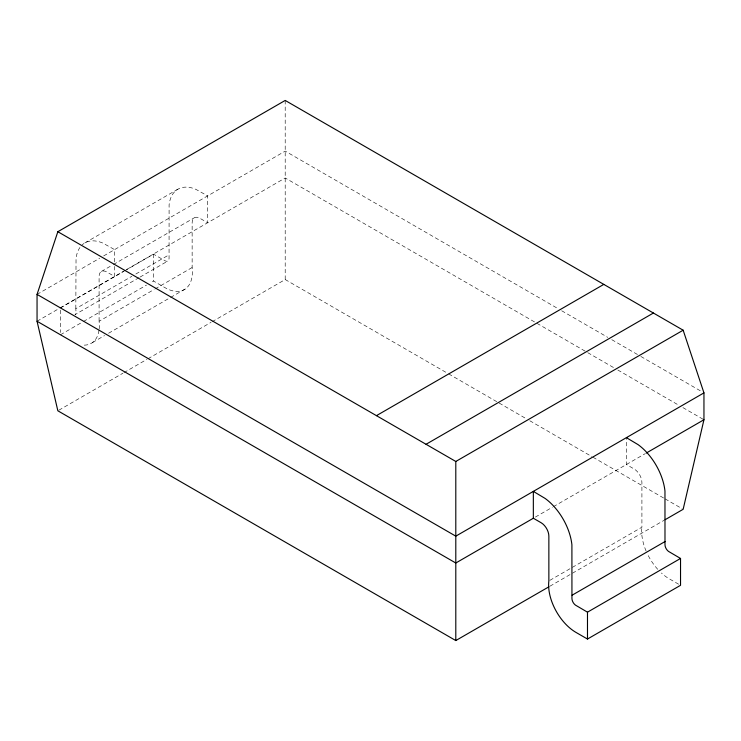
<?xml version="1.0" encoding="UTF-8"?>
<svg xmlns="http://www.w3.org/2000/svg" width="741" height="741" viewBox="0 0 741 741"><rect width="100%" height="100%" fill="white"/><g stroke="black" fill="none" stroke-linecap="round" stroke-linejoin="round"><path stroke-width="0.56" stroke-dasharray="3.71 2.78" d="M84.872 242.909L177.933 189.177M37.05 294.39L99.683 258.229M103.657 255.932L285.202 151.118L557.686 308.441M101.36 271.456L112.363 265.102M113.364 264.528L194.411 217.734M37.05 321.251L58.919 308.627M59.919 308.052L125.599 270.122M126.6 269.548L285.202 177.988L586.742 352.077M60.466 307.904L123.497 271.512M124.497 270.937L153.517 254.182L165.576 261.027A5.743 3.316 60 0 0 169.059 258.442L169.096 204.766A43.941 25.37 60 0 1 195.846 189.326L207.656 195.893L207.656 222.754L199.894 218.28A10.967 6.336 60 0 0 192.141 222.754L192.141 267.529A38.727 22.36 60 0 1 165.002 287.675L153.517 281.043L150.516 282.775M139.039 277.662L74.998 314.629A5.743 3.316 60 0 0 76.008 312.165L75.823 308.654L131.861 276.31M135.862 273.994L168.883 254.932M140.04 277.078L168.059 260.906M60.466 334.765L82.473 322.057M83.474 321.483L146.514 285.09M99.146 329.124A38.727 22.36 60 0 0 99.09 321.251L154.119 289.481M155.119 288.897L192.141 267.529M92.551 342.499L104.564 335.571M108.566 333.255L169.596 298.021M170.597 297.437L185.611 288.777M58.845 410.218L122.941 373.205M123.942 372.63L146.977 359.329M147.987 358.755L211.083 322.326M212.083 321.742L285.202 279.533L447.592 373.288M535.345 517.088L552.36 507.27M553.36 506.687L645.291 453.612M549.859 580.351L641.91 527.203L641.91 482.428A10.967 6.336 60 0 0 634.157 468.997L626.404 464.524L626.404 437.653M549.952 586.196L664.131 520.275M561.697 310.757L607.777 337.359M611.788 339.674L639.835 355.865M640.835 356.449L701.949 391.73M587.743 352.66L613.789 367.693M617.799 370.009L678.904 405.29M682.915 407.606L703.95 419.749M448.592 373.862L525.777 418.433M529.787 420.74L591.939 456.623M592.939 457.206L664.112 498.295M665.112 498.878L682.155 508.715M678.626 584.214L669.058 578.684A38.727 22.36 60 0 1 661.38 572.988M285.202 100.443L285.202 279.533M153.517 254.182L153.517 281.043M114.596 261.934L114.596 249.615L102.786 243.048A43.941 25.37 60 0 0 82.195 244.891M114.596 266.408L114.596 276.476L106.843 272.003A10.967 6.336 60 0 0 99.09 276.476L99.09 321.251M75.823 308.654L76.036 258.489A43.941 25.37 60 0 1 79.935 247.485M60.466 310.146L60.466 332.533M99.016 330.162A38.727 22.36 60 0 1 83.261 345.111M657.739 569.329A38.727 22.36 60 0 1 647.458 554.036M646.106 551.063A38.727 22.36 60 0 1 641.91 527.203"/><path stroke-width="1.11" d="M533.344 518.246L533.344 491.385L545.154 498.452A43.941 25.37 60 0 1 571.904 544.774L571.941 598.487A5.743 3.316 60 0 0 575.424 605.101L587.483 612.177L680.534 558.455L680.534 585.316L587.483 639.038L575.998 632.416A38.727 22.36 60 0 1 548.859 580.925L548.859 536.151A10.967 6.336 60 0 0 541.106 522.72L533.344 518.246L455.798 563.012L37.05 321.251L37.05 294.39L57.844 231.711L285.202 100.443L683.156 330.208L703.95 392.887L703.95 419.749L683.156 509.289L665.131 519.7M626.404 437.653L638.214 444.72A43.941 25.37 60 0 1 664.964 491.051L664.992 544.765A5.743 3.316 60 0 0 668.484 551.378L680.534 558.455M376.447 415.655L603.804 284.387M426.047 444.285L653.405 313.026M57.844 231.711L455.798 461.467L683.156 330.208M703.95 392.887L455.798 536.151L37.05 294.39M646.291 453.038L703.95 419.749M37.05 321.251L57.844 410.792L455.798 640.557L548.951 586.779M572.117 595.19L665.177 541.467M587.483 612.177L587.483 639.038M455.798 461.467L455.798 640.557"/></g></svg>
